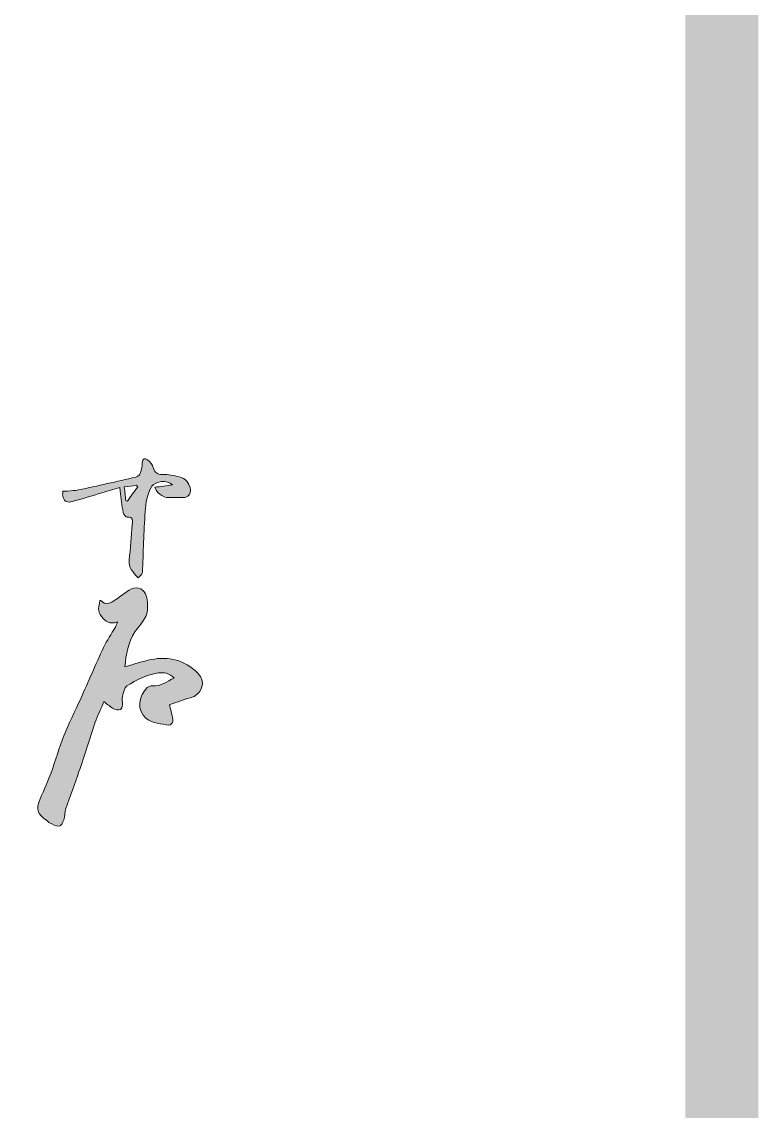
# Model space of a CAD drawing. Header units: inches. Extents: x -3272461 to -2504170, y 403793 to 1071042.
# Drawn here: x -2652932 to -2651419, y 618915 to 621153 of the extents above; entities that cross this region are included whole.
import ezdxf

# ---------------------------------------------------------------- set-up
doc = ezdxf.new("R2010")
doc.units = ezdxf.units.IN
doc.header["$LTSCALE"] = 1000
doc.header["$MEASUREMENT"] = 0
doc.layers.get('0').update_dxf_attribs({"lineweight": 18})
doc.layers.add('PUB_TITLE', color=153, linetype='Continuous', lineweight=18)

msp = doc.modelspace()

# ---------------------------------------------------------------- hatches: boundary and pattern name
h = msp.add_hatch(color=256)
edge = h.paths.add_edge_path(flags=0)
edge.add_spline(control_points=[(-2652608.8, 620218.2), (-2652620.2, 620220.7), (-2652631.8, 620223.5), (-2652643.2, 620223.2)], knot_values=[0, 0, 0, 0, 34.842868, 34.842868, 34.842868, 34.842868], weights=[1, 1, 1, 1], degree=3, periodic=0)
edge.add_spline(control_points=[(-2652643.2, 620223.2), (-2652654.6, 620223), (-2652659.5, 620226.7), (-2652662.2, 620237.5)], knot_values=[0, 0, 0, 0, 26.477189, 26.477189, 26.477189, 26.477189], weights=[1, 1, 1, 1], degree=3, periodic=0)
edge.add_spline(control_points=[(-2652662.2, 620237.5), (-2652663.7, 620243.4), (-2652668.9, 620248.9), (-2652673.8, 620253)], knot_values=[0, 0, 0, 0, 19.651519, 19.651519, 19.651519, 19.651519], weights=[1, 1, 1, 1], degree=3, periodic=0)
edge.add_spline(control_points=[(-2652673.8, 620253), (-2652679.8, 620258), (-2652684, 620255.2), (-2652684.8, 620247.5)], knot_values=[0, 0, 0, 0, 16.866186, 16.866186, 16.866186, 16.866186], weights=[1, 1, 1, 1], degree=3, periodic=0)
edge.add_spline(control_points=[(-2652684.8, 620247.5), (-2652685.5, 620240.5), (-2652686, 620233.2), (-2652688.4, 620226.7)], knot_values=[0, 0, 0, 0, 21.097334, 21.097334, 21.097334, 21.097334], weights=[1, 1, 1, 1], degree=3, periodic=0)
edge.add_spline(control_points=[(-2652688.4, 620226.7), (-2652689.7, 620222.9), (-2652694.2, 620218.5), (-2652698, 620217.6)], knot_values=[0, 0, 0, 0, 13.685045, 13.685045, 13.685045, 13.685045], weights=[1, 1, 1, 1], degree=3, periodic=0)
edge.add_spline(control_points=[(-2652698, 620217.6), (-2652737.2, 620208.4), (-2652776.5, 620199.9), (-2652815.9, 620191.4)], knot_values=[0, 0, 0, 0, 120.770531, 120.770531, 120.770531, 120.770531], weights=[1, 1, 1, 1], degree=3, periodic=0)
edge.add_spline(control_points=[(-2652815.9, 620191.4), (-2652823.1, 620189.9), (-2652830.5, 620189.7), (-2652837.9, 620189.1)], knot_values=[0, 0, 0, 0, 22.133973, 22.133973, 22.133973, 22.133973], weights=[1, 1, 1, 1], degree=3, periodic=0)
edge.add_spline(control_points=[(-2652837.9, 620189.1), (-2652841.4, 620188.7), (-2652844.9, 620188.9), (-2652848.4, 620188.9)], knot_values=[0, 0, 0, 0, 10.534797, 10.534797, 10.534797, 10.534797], weights=[1, 1, 1, 1], degree=3, periodic=0)
edge.add_spline(control_points=[(-2652848.4, 620188.9), (-2652848.2, 620184.6), (-2652849, 620179.9), (-2652847.7, 620176)], knot_values=[0, 0, 0, 0, 13.063534, 13.063534, 13.063534, 13.063534], weights=[1, 1, 1, 1], degree=3, periodic=0)
edge.add_spline(control_points=[(-2652847.7, 620176), (-2652844.6, 620166.8), (-2652837.1, 620165), (-2652828.8, 620167.3)], knot_values=[0, 0, 0, 0, 23.462993, 23.462993, 23.462993, 23.462993], weights=[1, 1, 1, 1], degree=3, periodic=0)
edge.add_spline(control_points=[(-2652828.8, 620167.3), (-2652808.4, 620173.1), (-2652788.1, 620179.3), (-2652767.8, 620185.3)], knot_values=[0, 0, 0, 0, 63.546038, 63.546038, 63.546038, 63.546038], weights=[1, 1, 1, 1], degree=3, periodic=0)
edge.add_spline(control_points=[(-2652767.8, 620185.3), (-2652755.9, 620188.8), (-2652743.9, 620192.3), (-2652731.1, 620196.1)], knot_values=[0, 0, 0, 0, 38.203146, 38.203146, 38.203146, 38.203146], weights=[1, 1, 1, 1], degree=3, periodic=0)
edge.add_spline(control_points=[(-2652731.1, 620196.1), (-2652730.6, 620192), (-2652730.5, 620190.3), (-2652730.2, 620188.6)], knot_values=[0, 0, 0, 0, 7.519536, 7.519536, 7.519536, 7.519536], weights=[1, 1, 1, 1], degree=3, periodic=0)
edge.add_spline(control_points=[(-2652730.2, 620188.6), (-2652728.3, 620174), (-2652726.8, 620159.3), (-2652724.1, 620144.8)], knot_values=[0, 0, 0, 0, 44.25842, 44.25842, 44.25842, 44.25842], weights=[1, 1, 1, 1], degree=3, periodic=0)
edge.add_spline(control_points=[(-2652724.1, 620144.8), (-2652723.4, 620141.1), (-2652718.5, 620135.1), (-2652716, 620135.4)], knot_values=[0, 0, 0, 0, 13.007165, 13.007165, 13.007165, 13.007165], weights=[1, 1, 1, 1], degree=3, periodic=0)
edge.add_spline(control_points=[(-2652716, 620135.4), (-2652702.8, 620136.5), (-2652704.7, 620128.5), (-2652705.5, 620120.5)], knot_values=[0, 0, 0, 0, 23.075484, 23.075484, 23.075484, 23.075484], weights=[1, 1, 1, 1], degree=3, periodic=0)
edge.add_spline(control_points=[(-2652705.5, 620120.5), (-2652707.6, 620095.9), (-2652709, 620071.2), (-2652711.9, 620046.8)], knot_values=[0, 0, 0, 0, 74.052964, 74.052964, 74.052964, 74.052964], weights=[1, 1, 1, 1], degree=3, periodic=0)
edge.add_spline(control_points=[(-2652711.9, 620046.8), (-2652713.7, 620031.6), (-2652704.3, 620023), (-2652693.6, 620010.8)], knot_values=[0, 0, 0, 0, 41.865386, 41.865386, 41.865386, 41.865386], weights=[1, 1, 1, 1], degree=3, periodic=0)
edge.add_spline(control_points=[(-2652693.6, 620010.8), (-2652690.2, 620014.9), (-2652684.9, 620018.1), (-2652684.7, 620021.7)], knot_values=[0, 0, 0, 0, 14.260985, 14.260985, 14.260985, 14.260985], weights=[1, 1, 1, 1], degree=3, periodic=0)
edge.add_spline(control_points=[(-2652684.7, 620021.7), (-2652682.5, 620063.2), (-2652681.9, 620104.9), (-2652678.9, 620146.5)], knot_values=[0, 0, 0, 0, 124.906471, 124.906471, 124.906471, 124.906471], weights=[1, 1, 1, 1], degree=3, periodic=0)
edge.add_spline(control_points=[(-2652678.9, 620146.5), (-2652677.7, 620164.4), (-2652674.9, 620182.7), (-2652664.9, 620198.8)], knot_values=[0, 0, 0, 0, 54.758291, 54.758291, 54.758291, 54.758291], weights=[1, 1, 1, 1], degree=3, periodic=0)
edge.add_spline(control_points=[(-2652664.9, 620198.8), (-2652658.1, 620209.9), (-2652633.6, 620212.7), (-2652622.5, 620201.5)], knot_values=[0, 0, 0, 0, 47.254849, 47.254849, 47.254849, 47.254849], weights=[1, 1, 1, 1], degree=3, periodic=0)
edge.add_spline(control_points=[(-2652622.5, 620201.5), (-2652635.4, 620199.9), (-2652647.2, 620198.4), (-2652659.3, 620196.9)], knot_values=[0, 0, 0, 0, 37.08, 37.08, 37.08, 37.08], weights=[1, 1, 1, 1], degree=3, periodic=0)
edge.add_spline(control_points=[(-2652659.3, 620196.9), (-2652651.9, 620180.3), (-2652640, 620174.4), (-2652623.7, 620175.7)], knot_values=[0, 0, 0, 0, 44.75449, 44.75449, 44.75449, 44.75449], weights=[1, 1, 1, 1], degree=3, periodic=0)
edge.add_spline(control_points=[(-2652623.7, 620175.7), (-2652615.9, 620176.3), (-2652608.1, 620175.8), (-2652600.4, 620175.8)], knot_values=[0, 0, 0, 0, 23.29589, 23.29589, 23.29589, 23.29589], weights=[1, 1, 1, 1], degree=3, periodic=0)
edge.add_spline(control_points=[(-2652600.4, 620175.8), (-2652590.6, 620175.8), (-2652584.3, 620183.4), (-2652586.1, 620193.2)], knot_values=[0, 0, 0, 0, 26.05493, 26.05493, 26.05493, 26.05493], weights=[1, 1, 1, 1], degree=3, periodic=0)
edge.add_spline(control_points=[(-2652586.1, 620193.2), (-2652588.6, 620206.2), (-2652595.7, 620215.3), (-2652608.8, 620218.2)], knot_values=[0, 0, 0, 0, 36.113608, 36.113608, 36.113608, 36.113608], weights=[1, 1, 1, 1], degree=3, periodic=0)
edge = h.paths.add_edge_path(flags=0)
edge.add_spline(control_points=[(-2652696.7, 620200.8), (-2652695.9, 620199.7), (-2652695, 620198.7), (-2652694.2, 620197.7)], knot_values=[0, 0, 0, 0, 3.92456, 3.92456, 3.92456, 3.92456], weights=[1, 1, 1, 1], degree=3, periodic=0)
edge.add_spline(control_points=[(-2652694.2, 620197.7), (-2652701.3, 620188), (-2652708.3, 620178.2), (-2652715.4, 620168.5)], knot_values=[0, 0, 0, 0, 36.100795, 36.100795, 36.100795, 36.100795], weights=[1, 1, 1, 1], degree=3, periodic=0)
edge.add_spline(control_points=[(-2652715.4, 620168.5), (-2652716.5, 620168.8), (-2652717.7, 620169.1), (-2652718.8, 620169.4)], knot_values=[0, 0, 0, 0, 3.518344, 3.518344, 3.518344, 3.518344], weights=[1, 1, 1, 1], degree=3, periodic=0)
edge.add_spline(control_points=[(-2652718.8, 620169.4), (-2652719.8, 620178.5), (-2652720.7, 620187.6), (-2652721.8, 620197.8)], knot_values=[0, 0, 0, 0, 28.483965, 28.483965, 28.483965, 28.483965], weights=[1, 1, 1, 1], degree=3, periodic=0)
edge.add_spline(control_points=[(-2652721.8, 620197.8), (-2652712.9, 620198.8), (-2652704.8, 620199.8), (-2652696.7, 620200.8)], knot_values=[0, 0, 0, 0, 25.274546, 25.274546, 25.274546, 25.274546], weights=[1, 1, 1, 1], degree=3, periodic=0)
edge = h.paths.add_edge_path(flags=0)
edge.add_spline(control_points=[(-2652720.4, 619827.8), (-2652718.8, 619853.6), (-2652713.9, 619878.1), (-2652699.8, 619899.9)], knot_values=[0, 0, 0, 0, 75.794614, 75.794614, 75.794614, 75.794614], weights=[1, 1, 1, 1], degree=3, periodic=0)
edge.add_spline(control_points=[(-2652699.8, 619899.9), (-2652690.5, 619914.2), (-2652675.9, 619925.9), (-2652674.4, 619944.1)], knot_values=[0, 0, 0, 0, 51.688747, 51.688747, 51.688747, 51.688747], weights=[1, 1, 1, 1], degree=3, periodic=0)
edge.add_spline(control_points=[(-2652674.4, 619944.1), (-2652673.5, 619955.2), (-2652674.1, 619967.6), (-2652678.3, 619977.6)], knot_values=[0, 0, 0, 0, 34.116049, 34.116049, 34.116049, 34.116049], weights=[1, 1, 1, 1], degree=3, periodic=0)
edge.add_spline(control_points=[(-2652678.3, 619977.6), (-2652683.9, 619990.9), (-2652699.5, 619993.5), (-2652711.5, 619985.6)], knot_values=[0, 0, 0, 0, 39.270942, 39.270942, 39.270942, 39.270942], weights=[1, 1, 1, 1], degree=3, periodic=0)
edge.add_spline(control_points=[(-2652711.5, 619985.6), (-2652720.9, 619979.3), (-2652730.2, 619972.7), (-2652739.3, 619966.1)], knot_values=[0, 0, 0, 0, 33.907497, 33.907497, 33.907497, 33.907497], weights=[1, 1, 1, 1], degree=3, periodic=0)
edge.add_spline(control_points=[(-2652739.3, 619966.1), (-2652749.2, 619959), (-2652759.2, 619953.8), (-2652770.2, 619963.9)], knot_values=[0, 0, 0, 0, 34.412729, 34.412729, 34.412729, 34.412729], weights=[1, 1, 1, 1], degree=3, periodic=0)
edge.add_spline(control_points=[(-2652770.2, 619963.9), (-2652770.6, 619964.3), (-2652771.6, 619963.9), (-2652772.3, 619963.8)], knot_values=[0, 0, 0, 0, 2.118778, 2.118778, 2.118778, 2.118778], weights=[1, 1, 1, 1], degree=3, periodic=0)
edge.add_spline(control_points=[(-2652772.3, 619963.8), (-2652774, 619952.7), (-2652777.6, 619942.7), (-2652768.6, 619931.3)], knot_values=[0, 0, 0, 0, 34.102346, 34.102346, 34.102346, 34.102346], weights=[1, 1, 1, 1], degree=3, periodic=0)
edge.add_spline(control_points=[(-2652768.6, 619931.3), (-2652760, 619920.5), (-2652752.1, 619914.6), (-2652736, 619920.1)], knot_values=[0, 0, 0, 0, 37.564667, 37.564667, 37.564667, 37.564667], weights=[1, 1, 1, 1], degree=3, periodic=0)
edge.add_spline(control_points=[(-2652736, 619920.1), (-2652738.2, 619914.5), (-2652738.8, 619911.8), (-2652740.2, 619909.4)], knot_values=[0, 0, 0, 0, 11.444245, 11.444245, 11.444245, 11.444245], weights=[1, 1, 1, 1], degree=3, periodic=0)
edge.add_spline(control_points=[(-2652740.2, 619909.4), (-2652748.2, 619895.5), (-2652757.5, 619882.2), (-2652764.3, 619867.7)], knot_values=[0, 0, 0, 0, 48.224772, 48.224772, 48.224772, 48.224772], weights=[1, 1, 1, 1], degree=3, periodic=0)
edge.add_spline(control_points=[(-2652764.3, 619867.7), (-2652780.6, 619833), (-2652795.6, 619797.6), (-2652811.4, 619762.5)], knot_values=[0, 0, 0, 0, 115.268592, 115.268592, 115.268592, 115.268592], weights=[1, 1, 1, 1], degree=3, periodic=0)
edge.add_spline(control_points=[(-2652811.4, 619762.5), (-2652822.8, 619737.1), (-2652835.5, 619712.2), (-2652845.8, 619686.4)], knot_values=[0, 0, 0, 0, 83.559607, 83.559607, 83.559607, 83.559607], weights=[1, 1, 1, 1], degree=3, periodic=0)
edge.add_spline(control_points=[(-2652845.8, 619686.4), (-2652855.8, 619661.5), (-2652862.9, 619635.6), (-2652872.2, 619610.5)], knot_values=[0, 0, 0, 0, 80.345641, 80.345641, 80.345641, 80.345641], weights=[1, 1, 1, 1], degree=3, periodic=0)
edge.add_spline(control_points=[(-2652872.2, 619610.5), (-2652878.8, 619592.4), (-2652886.9, 619574.8), (-2652894.5, 619557.1)], knot_values=[0, 0, 0, 0, 57.928285, 57.928285, 57.928285, 57.928285], weights=[1, 1, 1, 1], degree=3, periodic=0)
edge.add_spline(control_points=[(-2652894.5, 619557.1), (-2652904, 619535), (-2652901, 619525.1), (-2652880.7, 619512.5)], knot_values=[0, 0, 0, 0, 53.324417, 53.324417, 53.324417, 53.324417], weights=[1, 1, 1, 1], degree=3, periodic=0)
edge.add_spline(control_points=[(-2652880.7, 619512.5), (-2652878.7, 619511.3), (-2652877.8, 619508.3), (-2652875.8, 619507.5)], knot_values=[0, 0, 0, 0, 7.124062, 7.124062, 7.124062, 7.124062], weights=[1, 1, 1, 1], degree=3, periodic=0)
edge.add_spline(control_points=[(-2652875.8, 619507.5), (-2652869.3, 619504.5), (-2652862.5, 619500.3), (-2652855.9, 619500.4)], knot_values=[0, 0, 0, 0, 21.308546, 21.308546, 21.308546, 21.308546], weights=[1, 1, 1, 1], degree=3, periodic=0)
edge.add_spline(control_points=[(-2652855.9, 619500.4), (-2652852.5, 619500.5), (-2652847.9, 619508.3), (-2652846.2, 619513.4)], knot_values=[0, 0, 0, 0, 16.721871, 16.721871, 16.721871, 16.721871], weights=[1, 1, 1, 1], degree=3, periodic=0)
edge.add_spline(control_points=[(-2652846.2, 619513.4), (-2652843.6, 619520.9), (-2652844.1, 619529.5), (-2652841.6, 619537)], knot_values=[0, 0, 0, 0, 24.124804, 24.124804, 24.124804, 24.124804], weights=[1, 1, 1, 1], degree=3, periodic=0)
edge.add_spline(control_points=[(-2652841.6, 619537), (-2652833.1, 619562.4), (-2652823.5, 619587.3), (-2652814.9, 619612.6)], knot_values=[0, 0, 0, 0, 80.098623, 80.098623, 80.098623, 80.098623], weights=[1, 1, 1, 1], degree=3, periodic=0)
edge.add_spline(control_points=[(-2652814.9, 619612.6), (-2652803.4, 619646.3), (-2652793, 619680.4), (-2652781.3, 619714.1)], knot_values=[0, 0, 0, 0, 106.916061, 106.916061, 106.916061, 106.916061], weights=[1, 1, 1, 1], degree=3, periodic=0)
edge.add_spline(control_points=[(-2652781.3, 619714.1), (-2652776.5, 619728.2), (-2652769.8, 619741.7), (-2652763.5, 619756.4)], knot_values=[0, 0, 0, 0, 45.95587, 45.95587, 45.95587, 45.95587], weights=[1, 1, 1, 1], degree=3, periodic=0)
edge.add_spline(control_points=[(-2652763.5, 619756.4), (-2652755.9, 619750.7), (-2652750, 619745.2), (-2652743.2, 619741.5)], knot_values=[0, 0, 0, 0, 25.260704, 25.260704, 25.260704, 25.260704], weights=[1, 1, 1, 1], degree=3, periodic=0)
edge.add_spline(control_points=[(-2652743.2, 619741.5), (-2652739.5, 619739.5), (-2652733.9, 619739.2), (-2652729.9, 619740.4)], knot_values=[0, 0, 0, 0, 13.648132, 13.648132, 13.648132, 13.648132], weights=[1, 1, 1, 1], degree=3, periodic=0)
edge.add_spline(control_points=[(-2652729.9, 619740.4), (-2652727.7, 619741), (-2652726.1, 619746.3), (-2652725.8, 619749.6)], knot_values=[0, 0, 0, 0, 10.468751, 10.468751, 10.468751, 10.468751], weights=[1, 1, 1, 1], degree=3, periodic=0)
edge.add_spline(control_points=[(-2652725.8, 619749.6), (-2652725.2, 619755.6), (-2652727, 619761.9), (-2652725.6, 619767.5)], knot_values=[0, 0, 0, 0, 17.955761, 17.955761, 17.955761, 17.955761], weights=[1, 1, 1, 1], degree=3, periodic=0)
edge.add_spline(control_points=[(-2652725.6, 619767.5), (-2652723.8, 619775), (-2652721.7, 619785.1), (-2652716.3, 619788.6)], knot_values=[0, 0, 0, 0, 23.545532, 23.545532, 23.545532, 23.545532], weights=[1, 1, 1, 1], degree=3, periodic=0)
edge.add_spline(control_points=[(-2652716.3, 619788.6), (-2652696.6, 619800.9), (-2652675.9, 619812.2), (-2652652.2, 619815.4)], knot_values=[0, 0, 0, 0, 69.953017, 69.953017, 69.953017, 69.953017], weights=[1, 1, 1, 1], degree=3, periodic=0)
edge.add_spline(control_points=[(-2652652.2, 619815.4), (-2652640.5, 619817), (-2652629.2, 619815.3), (-2652619, 619804.9)], knot_values=[0, 0, 0, 0, 36.298344, 36.298344, 36.298344, 36.298344], weights=[1, 1, 1, 1], degree=3, periodic=0)
edge.add_spline(control_points=[(-2652619, 619804.9), (-2652634.5, 619798.5), (-2652646.4, 619787.2), (-2652663.8, 619789)], knot_values=[0, 0, 0, 0, 48.279492, 48.279492, 48.279492, 48.279492], weights=[1, 1, 1, 1], degree=3, periodic=0)
edge.add_spline(control_points=[(-2652663.8, 619789), (-2652667.3, 619789.3), (-2652671.9, 619787.7), (-2652674.6, 619785.3)], knot_values=[0, 0, 0, 0, 11.63689, 11.63689, 11.63689, 11.63689], weights=[1, 1, 1, 1], degree=3, periodic=0)
edge.add_spline(control_points=[(-2652674.6, 619785.3), (-2652692.3, 619769.6), (-2652696.7, 619737.6), (-2652676.9, 619721.7)], knot_values=[0, 0, 0, 0, 71.808373, 71.808373, 71.808373, 71.808373], weights=[1, 1, 1, 1], degree=3, periodic=0)
edge.add_spline(control_points=[(-2652676.9, 619721.7), (-2652663.1, 619710.6), (-2652645.9, 619711.5), (-2652630, 619707.9)], knot_values=[0, 0, 0, 0, 49.566485, 49.566485, 49.566485, 49.566485], weights=[1, 1, 1, 1], degree=3, periodic=0)
edge.add_spline(control_points=[(-2652630, 619707.9), (-2652627.9, 619707.4), (-2652621.7, 619713.5), (-2652621.9, 619716)], knot_values=[0, 0, 0, 0, 12.091291, 12.091291, 12.091291, 12.091291], weights=[1, 1, 1, 1], degree=3, periodic=0)
edge.add_spline(control_points=[(-2652621.9, 619716), (-2652623, 619726.7), (-2652625.9, 619737.2), (-2652628.1, 619747.8)], knot_values=[0, 0, 0, 0, 32.399498, 32.399498, 32.399498, 32.399498], weights=[1, 1, 1, 1], degree=3, periodic=0)
edge.add_spline(control_points=[(-2652628.1, 619747.8), (-2652629.8, 619748.8), (-2652628.3, 619750.5), (-2652626.4, 619751.1)], knot_values=[0, 0, 0, 0, 4.786292, 4.786292, 4.786292, 4.786292], weights=[1, 1, 1, 1], degree=3, periodic=0)
edge.add_spline(control_points=[(-2652626.4, 619751.1), (-2652613.1, 619755.6), (-2652599.9, 619760.8), (-2652586.2, 619764.1)], knot_values=[0, 0, 0, 0, 42.261771, 42.261771, 42.261771, 42.261771], weights=[1, 1, 1, 1], degree=3, periodic=0)
edge.add_spline(control_points=[(-2652586.2, 619764.1), (-2652564.2, 619769.6), (-2652551, 619795.8), (-2652571.3, 619815.6)], knot_values=[0, 0, 0, 0, 66.352598, 66.352598, 66.352598, 66.352598], weights=[1, 1, 1, 1], degree=3, periodic=0)
edge.add_spline(control_points=[(-2652571.3, 619815.6), (-2652598.3, 619842), (-2652630.5, 619850.1), (-2652666.6, 619842.8)], knot_values=[0, 0, 0, 0, 103.588255, 103.588255, 103.588255, 103.588255], weights=[1, 1, 1, 1], degree=3, periodic=0)
edge.add_spline(control_points=[(-2652666.6, 619842.8), (-2652684.4, 619839.3), (-2652701.7, 619833.1), (-2652720.4, 619827.8)], knot_values=[0, 0, 0, 0, 55.845286, 55.845286, 55.845286, 55.845286], weights=[1, 1, 1, 1], degree=3, periodic=0)

# ---------------------------------------------------------------- linework, layer by layer
for points in [[(-2652684.8, 620247.5), (-2652684, 620255.2), (-2652679.8, 620258), (-2652673.8, 620253)], [(-2652673.8, 620253), (-2652668.9, 620248.9), (-2652663.7, 620243.4), (-2652662.2, 620237.5)], [(-2652688.4, 620226.7), (-2652686, 620233.2), (-2652685.5, 620240.5), (-2652684.8, 620247.5)], [(-2652662.2, 620237.5), (-2652659.5, 620226.7), (-2652654.6, 620223), (-2652643.2, 620223.2)], [(-2652815.9, 620191.4), (-2652776.5, 620199.9), (-2652737.2, 620208.4), (-2652698, 620217.6)], [(-2652698, 620217.6), (-2652694.2, 620218.5), (-2652689.7, 620222.9), (-2652688.4, 620226.7)], [(-2652622.5, 620201.5), (-2652633.6, 620212.7), (-2652658.1, 620209.9), (-2652664.9, 620198.8)], [(-2652643.2, 620223.2), (-2652631.8, 620223.5), (-2652620.2, 620220.7), (-2652608.8, 620218.2)], [(-2652608.8, 620218.2), (-2652595.7, 620215.3), (-2652588.6, 620206.2), (-2652586.1, 620193.2)], [(-2652847.7, 620176), (-2652849, 620179.9), (-2652848.2, 620184.6), (-2652848.4, 620188.9)], [(-2652848.4, 620188.9), (-2652844.9, 620188.9), (-2652841.4, 620188.7), (-2652837.9, 620189.1)], [(-2652837.9, 620189.1), (-2652830.5, 620189.7), (-2652823.1, 620189.9), (-2652815.9, 620191.4)], [(-2652767.8, 620185.3), (-2652788.1, 620179.3), (-2652808.4, 620173.1), (-2652828.8, 620167.3)], [(-2652731.1, 620196.1), (-2652743.9, 620192.3), (-2652755.9, 620188.8), (-2652767.8, 620185.3)], [(-2652730.2, 620188.6), (-2652730.5, 620190.3), (-2652730.6, 620192), (-2652731.1, 620196.1)], [(-2652724.1, 620144.8), (-2652726.8, 620159.3), (-2652728.3, 620174), (-2652730.2, 620188.6)], [(-2652696.7, 620200.8), (-2652704.8, 620199.8), (-2652712.9, 620198.8), (-2652721.8, 620197.8)], [(-2652721.8, 620197.8), (-2652720.7, 620187.6), (-2652719.8, 620178.5), (-2652718.8, 620169.4)], [(-2652715.4, 620168.5), (-2652708.3, 620178.2), (-2652701.3, 620188), (-2652694.2, 620197.7)], [(-2652694.2, 620197.7), (-2652695, 620198.7), (-2652695.9, 620199.7), (-2652696.7, 620200.8)], [(-2652664.9, 620198.8), (-2652674.9, 620182.7), (-2652677.7, 620164.4), (-2652678.9, 620146.5)], [(-2652659.3, 620196.9), (-2652647.2, 620198.4), (-2652635.4, 620199.9), (-2652622.5, 620201.5)], [(-2652623.7, 620175.7), (-2652640, 620174.4), (-2652651.9, 620180.3), (-2652659.3, 620196.9)], [(-2652586.1, 620193.2), (-2652584.3, 620183.4), (-2652590.6, 620175.8), (-2652600.4, 620175.8)], [(-2652828.8, 620167.3), (-2652837.1, 620165), (-2652844.6, 620166.8), (-2652847.7, 620176)], [(-2652718.8, 620169.4), (-2652717.7, 620169.1), (-2652716.5, 620168.8), (-2652715.4, 620168.5)], [(-2652600.4, 620175.8), (-2652608.1, 620175.8), (-2652615.9, 620176.3), (-2652623.7, 620175.7)], [(-2652716, 620135.4), (-2652718.5, 620135.1), (-2652723.4, 620141.1), (-2652724.1, 620144.8)], [(-2652678.9, 620146.5), (-2652681.9, 620104.9), (-2652682.5, 620063.2), (-2652684.7, 620021.7)], [(-2652705.5, 620120.5), (-2652704.7, 620128.5), (-2652702.8, 620136.5), (-2652716, 620135.4)], [(-2652711.9, 620046.8), (-2652709, 620071.2), (-2652707.6, 620095.9), (-2652705.5, 620120.5)], [(-2652693.6, 620010.8), (-2652704.3, 620023), (-2652713.7, 620031.6), (-2652711.9, 620046.8)], [(-2652684.7, 620021.7), (-2652684.9, 620018.1), (-2652690.2, 620014.9), (-2652693.6, 620010.8)], [(-2652739.3, 619966.1), (-2652730.2, 619972.7), (-2652720.9, 619979.3), (-2652711.5, 619985.6)], [(-2652711.5, 619985.6), (-2652699.5, 619993.5), (-2652683.9, 619990.9), (-2652678.3, 619977.6)], [(-2652768.6, 619931.3), (-2652777.6, 619942.7), (-2652774, 619952.7), (-2652772.3, 619963.8)], [(-2652772.3, 619963.8), (-2652771.6, 619963.9), (-2652770.6, 619964.3), (-2652770.2, 619963.9)], [(-2652770.2, 619963.9), (-2652759.2, 619953.8), (-2652749.2, 619959), (-2652739.3, 619966.1)], [(-2652678.3, 619977.6), (-2652674.1, 619967.6), (-2652673.5, 619955.2), (-2652674.4, 619944.1)], [(-2652674.4, 619944.1), (-2652675.9, 619925.9), (-2652690.5, 619914.2), (-2652699.8, 619899.9)], [(-2652736, 619920.1), (-2652752.1, 619914.6), (-2652760, 619920.5), (-2652768.6, 619931.3)], [(-2652740.2, 619909.4), (-2652738.8, 619911.8), (-2652738.2, 619914.5), (-2652736, 619920.1)], [(-2652764.3, 619867.7), (-2652757.5, 619882.2), (-2652748.2, 619895.5), (-2652740.2, 619909.4)], [(-2652699.8, 619899.9), (-2652713.9, 619878.1), (-2652718.8, 619853.6), (-2652720.4, 619827.8)], [(-2652811.4, 619762.5), (-2652795.6, 619797.6), (-2652780.6, 619833), (-2652764.3, 619867.7)], [(-2652720.4, 619827.8), (-2652701.7, 619833.1), (-2652684.4, 619839.3), (-2652666.6, 619842.8)], [(-2652666.6, 619842.8), (-2652630.5, 619850.1), (-2652598.3, 619842), (-2652571.3, 619815.6)], [(-2652652.2, 619815.4), (-2652675.9, 619812.2), (-2652696.6, 619800.9), (-2652716.3, 619788.6)], [(-2652663.8, 619789), (-2652646.4, 619787.2), (-2652634.5, 619798.5), (-2652619, 619804.9)], [(-2652619, 619804.9), (-2652629.2, 619815.3), (-2652640.5, 619817), (-2652652.2, 619815.4)], [(-2652571.3, 619815.6), (-2652551, 619795.8), (-2652564.2, 619769.6), (-2652586.2, 619764.1)], [(-2652716.3, 619788.6), (-2652721.7, 619785.1), (-2652723.8, 619775), (-2652725.6, 619767.5)], [(-2652676.9, 619721.7), (-2652696.7, 619737.6), (-2652692.3, 619769.6), (-2652674.6, 619785.3)], [(-2652674.6, 619785.3), (-2652671.9, 619787.7), (-2652667.3, 619789.3), (-2652663.8, 619789)], [(-2652845.8, 619686.4), (-2652835.5, 619712.2), (-2652822.8, 619737.1), (-2652811.4, 619762.5)], [(-2652725.6, 619767.5), (-2652727, 619761.9), (-2652725.2, 619755.6), (-2652725.8, 619749.6)], [(-2652586.2, 619764.1), (-2652599.9, 619760.8), (-2652613.1, 619755.6), (-2652626.4, 619751.1)], [(-2652763.5, 619756.4), (-2652769.8, 619741.7), (-2652776.5, 619728.2), (-2652781.3, 619714.1)], [(-2652743.2, 619741.5), (-2652750, 619745.2), (-2652755.9, 619750.7), (-2652763.5, 619756.4)], [(-2652729.9, 619740.4), (-2652733.9, 619739.2), (-2652739.5, 619739.5), (-2652743.2, 619741.5)], [(-2652725.8, 619749.6), (-2652726.1, 619746.3), (-2652727.7, 619741), (-2652729.9, 619740.4)], [(-2652626.4, 619751.1), (-2652628.3, 619750.5), (-2652629.8, 619748.8), (-2652628.1, 619747.8)], [(-2652628.1, 619747.8), (-2652625.9, 619737.2), (-2652623, 619726.7), (-2652621.9, 619716)], [(-2652781.3, 619714.1), (-2652793, 619680.4), (-2652803.4, 619646.3), (-2652814.9, 619612.6)], [(-2652630, 619707.9), (-2652645.9, 619711.5), (-2652663.1, 619710.6), (-2652676.9, 619721.7)], [(-2652621.9, 619716), (-2652621.7, 619713.5), (-2652627.9, 619707.4), (-2652630, 619707.9)], [(-2652872.2, 619610.5), (-2652862.9, 619635.6), (-2652855.8, 619661.5), (-2652845.8, 619686.4)], [(-2652894.5, 619557.1), (-2652886.9, 619574.8), (-2652878.8, 619592.4), (-2652872.2, 619610.5)], [(-2652814.9, 619612.6), (-2652823.5, 619587.3), (-2652833.1, 619562.4), (-2652841.6, 619537)], [(-2652880.7, 619512.5), (-2652901, 619525.1), (-2652904, 619535), (-2652894.5, 619557.1)], [(-2652841.6, 619537), (-2652844.1, 619529.5), (-2652843.6, 619520.9), (-2652846.2, 619513.4)], [(-2652875.8, 619507.5), (-2652877.8, 619508.3), (-2652878.7, 619511.3), (-2652880.7, 619512.5)], [(-2652846.2, 619513.4), (-2652847.9, 619508.3), (-2652852.5, 619500.5), (-2652855.9, 619500.4)], [(-2652855.9, 619500.4), (-2652862.5, 619500.3), (-2652869.3, 619504.5), (-2652875.8, 619507.5)]]:
    msp.add_open_spline(points, degree=3)
at = {"layer": 'PUB_TITLE'}
msp.add_lwpolyline([(-2651494.3, 566630.6, 150, 150, 0), (-2651494.3, 626630.6, 150, 150, 0), (-2757694.3, 626630.6, 150, 150, 0), (-2757694.3, 566630.6, 150, 150, 0)], format="xyseb", close=True, dxfattribs=at)

doc.saveas('drawing.dxf')
